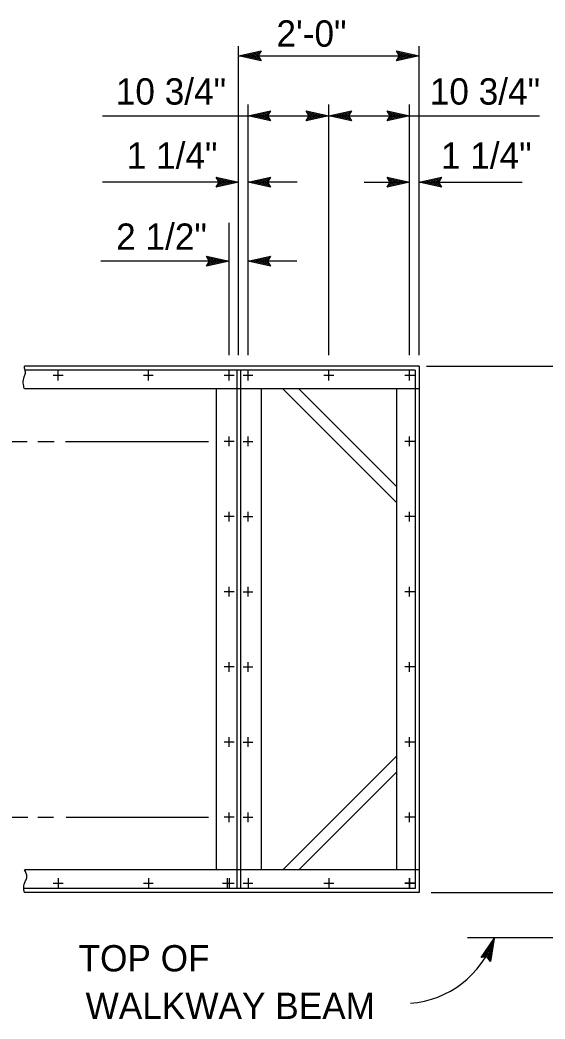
# Model space of a CAD drawing. Extents: x -894 to 866, y -476 to 714.
# Drawn here: x -508 to -368.3, y -185.7 to 80.2 of the extents above; entities that cross this region are included whole.
import ezdxf

# ---------------------------------------------------------------- set-up
doc = ezdxf.new("R2010")
doc.units = 0
for name, color, linetype in [('56 Stage 3 Anno', 7, 'Continuous'), ('57 Undefined', 7, 'Continuous'), ('60 Nongeo Data', 7, 'Continuous')]:
    doc.layers.add(name, color=color, linetype=linetype)

msp = doc.modelspace()

# ---------------------------------------------------------------- linework, layer by layer
at = {"layer": '56 Stage 3 Anno'}
for p, q in [((-449.82, -9.01), (-449.82, 73.21)), ((-449.82, 70.64), (-443.82, 71.97)), ((-443.82, 71.97), (-444.62, 70.64)), ((-443.82, 71.97), (-443.82, 71.97)), ((-407.02, 70.64), (-407.82, 71.98)), ((-407.82, 71.98), (-407.82, 71.98)), ((-407.82, 71.98), (-401.82, 70.64)), ((-401.82, -9.01), (-401.82, 73.21)), ((-443.82, 69.3), (-449.82, 70.64)), ((-449.82, 70.64), (-449.82, 70.64)), ((-449.82, 70.64), (-401.82, 70.64)), ((-444.04, 69.66), (-448.44, 70.64)), ((-448.43, 70.65), (-444.06, 71.61)), ((-447.06, 70.64), (-444.24, 71.27)), ((-444.27, 70.02), (-447.06, 70.64)), ((-445.68, 70.64), (-444.47, 70.91)), ((-444.45, 70.37), (-445.68, 70.64)), ((-444.62, 70.64), (-443.82, 69.3)), ((-443.82, 69.3), (-443.82, 69.3)), ((-401.82, 70.64), (-407.82, 69.31)), ((-407.82, 69.31), (-407.02, 70.64)), ((-407.82, 69.31), (-407.82, 69.31)), ((-407.61, 71.63), (-403.2, 70.64)), ((-403.22, 70.64), (-407.59, 69.67)), ((-404.59, 70.65), (-407.41, 70.02)), ((-407.37, 71.27), (-404.59, 70.65)), ((-407.2, 70.92), (-405.97, 70.65)), ((-405.97, 70.65), (-407.18, 70.38)), ((-401.82, 70.64), (-401.82, 70.64)), ((-447.32, 29.98), (-447.32, 57.65)), ((-447.32, 54.64), (-441.32, 55.97)), ((-447.32, 54.64), (-441.32, 55.97)), ((-441.32, 55.97), (-442.12, 54.64)), ((-441.32, 55.97), (-442.12, 54.64)), ((-441.32, 55.97), (-441.32, 55.97)), ((-441.32, 55.97), (-441.32, 55.97)), ((-431.02, 54.64), (-431.82, 55.98)), ((-431.82, 55.98), (-431.82, 55.98)), ((-431.82, 55.98), (-425.82, 54.64)), ((-425.82, -9.01), (-425.82, 57.65)), ((-425.82, 54.64), (-419.82, 55.97)), ((-419.82, 55.97), (-420.62, 54.64)), ((-419.82, 55.97), (-419.82, 55.97)), ((-409.52, 54.64), (-410.32, 55.98)), ((-410.32, 55.98), (-410.32, 55.98)), ((-410.32, 55.98), (-404.32, 54.64)), ((-404.32, -9.01), (-404.32, 57.65)), ((-486, 54.64), (-425.82, 54.64)), ((-441.32, 53.3), (-447.32, 54.64)), ((-447.32, 54.64), (-447.32, 54.64)), ((-441.32, 53.3), (-447.32, 54.64)), ((-447.32, 54.64), (-447.32, 54.64)), ((-441.54, 53.66), (-445.94, 54.64)), ((-441.54, 53.66), (-445.94, 54.64)), ((-445.93, 54.65), (-441.56, 55.61)), ((-445.93, 54.65), (-441.56, 55.61)), ((-444.56, 54.64), (-441.74, 55.27)), ((-444.56, 54.64), (-441.74, 55.27)), ((-441.77, 54.02), (-444.56, 54.64)), ((-441.77, 54.02), (-444.56, 54.64)), ((-443.18, 54.64), (-441.97, 54.91)), ((-443.18, 54.64), (-441.97, 54.91)), ((-441.95, 54.37), (-443.18, 54.64)), ((-441.95, 54.37), (-443.18, 54.64)), ((-442.12, 54.64), (-441.32, 53.3)), ((-442.12, 54.64), (-441.32, 53.3)), ((-441.32, 53.3), (-441.32, 53.3)), ((-441.32, 53.3), (-441.32, 53.3)), ((-425.82, 54.64), (-431.82, 53.31)), ((-431.82, 53.31), (-431.02, 54.64)), ((-431.82, 53.31), (-431.82, 53.31)), ((-431.61, 55.63), (-427.2, 54.64)), ((-427.22, 54.64), (-431.59, 53.67)), ((-428.59, 54.65), (-431.41, 54.02)), ((-431.37, 55.27), (-428.59, 54.65)), ((-431.2, 54.92), (-429.97, 54.65)), ((-429.97, 54.65), (-431.18, 54.38)), ((-425.82, 54.64), (-369.74, 54.64)), ((-425.82, 54.64), (-425.82, 54.64)), ((-419.82, 53.3), (-425.82, 54.64)), ((-425.82, 54.64), (-425.82, 54.64)), ((-420.04, 53.66), (-424.44, 54.64)), ((-424.43, 54.65), (-420.06, 55.61)), ((-423.06, 54.64), (-420.24, 55.27)), ((-420.27, 54.02), (-423.06, 54.64)), ((-421.68, 54.64), (-420.47, 54.91)), ((-420.45, 54.37), (-421.68, 54.64)), ((-420.62, 54.64), (-419.82, 53.3)), ((-419.82, 53.3), (-419.82, 53.3)), ((-404.32, 54.64), (-410.32, 53.31)), ((-410.32, 53.31), (-409.52, 54.64)), ((-410.32, 53.31), (-410.32, 53.31)), ((-410.11, 55.63), (-405.7, 54.64)), ((-405.72, 54.64), (-410.09, 53.67)), ((-407.09, 54.65), (-409.91, 54.02)), ((-409.87, 55.27), (-407.09, 54.65)), ((-409.7, 54.92), (-408.47, 54.65)), ((-408.47, 54.65), (-409.68, 54.38)), ((-404.32, 54.64), (-404.32, 54.64)), ((-455.02, 37.03), (-455.82, 38.37)), ((-455.82, 38.37), (-455.82, 38.37)), ((-455.82, 38.37), (-449.82, 37.03)), ((-455.61, 38.02), (-451.2, 37.03)), ((-455.37, 37.66), (-452.59, 37.03)), ((-455.2, 37.31), (-453.97, 37.03)), ((-447.32, 37.03), (-441.32, 38.36)), ((-445.93, 37.04), (-441.56, 38)), ((-444.56, 37.03), (-441.74, 37.66)), ((-443.18, 37.03), (-441.97, 37.3)), ((-441.32, 38.36), (-442.12, 37.03)), ((-441.32, 38.36), (-441.32, 38.36)), ((-409.52, 37.03), (-410.32, 38.37)), ((-410.32, 38.37), (-410.32, 38.37)), ((-410.32, 38.37), (-404.32, 37.03)), ((-410.11, 38.02), (-405.7, 37.03)), ((-409.87, 37.66), (-407.09, 37.03)), ((-409.7, 37.31), (-408.47, 37.03)), ((-401.82, 37.03), (-395.82, 38.36)), ((-400.43, 37.04), (-396.06, 38)), ((-399.06, 37.03), (-396.24, 37.66)), ((-397.68, 37.03), (-396.47, 37.3)), ((-395.82, 38.36), (-396.62, 37.03)), ((-395.82, 38.36), (-395.82, 38.36)), ((-449.82, 37.03), (-486, 37.03)), ((-449.82, 37.03), (-455.82, 35.7)), ((-455.82, 35.7), (-455.02, 37.03)), ((-455.82, 35.7), (-455.82, 35.7)), ((-451.22, 37.03), (-455.59, 36.06)), ((-452.59, 37.03), (-455.41, 36.41)), ((-453.97, 37.03), (-455.18, 36.77)), ((-449.82, 37.03), (-449.82, 37.03)), ((-441.32, 35.69), (-447.32, 37.03)), ((-447.32, 37.03), (-447.32, 37.03)), ((-434.25, 37.03), (-447.32, 37.03)), ((-441.54, 36.05), (-445.94, 37.03)), ((-441.77, 36.41), (-444.56, 37.03)), ((-441.95, 36.75), (-443.18, 37.03)), ((-442.12, 37.03), (-441.32, 35.69)), ((-441.32, 35.69), (-441.32, 35.69)), ((-416.46, 37.03), (-404.32, 37.03)), ((-404.32, 37.03), (-410.32, 35.7)), ((-410.32, 35.7), (-409.52, 37.03)), ((-410.32, 35.7), (-410.32, 35.7)), ((-405.72, 37.03), (-410.09, 36.06)), ((-407.09, 37.03), (-409.91, 36.41)), ((-408.47, 37.03), (-409.68, 36.77)), ((-404.32, 37.03), (-404.32, 37.03)), ((-395.82, 35.69), (-401.82, 37.03)), ((-401.82, 37.03), (-401.82, 37.03)), ((-401.82, 37.03), (-374.42, 37.03)), ((-396.04, 36.05), (-400.44, 37.03)), ((-396.27, 36.41), (-399.06, 37.03)), ((-396.45, 36.75), (-397.68, 37.03)), ((-396.62, 37.03), (-395.82, 35.69)), ((-395.82, 35.69), (-395.82, 35.69)), ((-447.32, -9.01), (-447.32, 29.98)), ((-452.32, -9.01), (-452.32, 26.21)), ((-452.32, 15.98), (-486.51, 15.98)), ((-457.52, 15.98), (-458.32, 17.32)), ((-458.32, 17.32), (-458.32, 17.32)), ((-458.32, 17.32), (-452.32, 15.98)), ((-452.32, 15.98), (-458.32, 14.65)), ((-458.32, 14.65), (-457.52, 15.98)), ((-458.11, 16.97), (-453.7, 15.98)), ((-453.72, 15.98), (-458.09, 15.01)), ((-455.09, 15.98), (-457.91, 15.36)), ((-457.87, 16.61), (-455.09, 15.98)), ((-457.7, 16.26), (-456.47, 15.99)), ((-456.47, 15.99), (-457.68, 15.72)), ((-452.32, 15.98), (-452.32, 15.98)), ((-447.32, 15.98), (-441.32, 17.31)), ((-447.32, 15.98), (-441.32, 17.31)), ((-441.32, 14.64), (-447.32, 15.98)), ((-447.32, 15.98), (-447.32, 15.98)), ((-441.32, 14.64), (-447.32, 15.98)), ((-447.32, 15.98), (-447.32, 15.98)), ((-434.34, 15.98), (-447.32, 15.98)), ((-441.54, 15), (-445.94, 15.98)), ((-441.54, 15), (-445.94, 15.98)), ((-445.93, 15.99), (-441.56, 16.95)), ((-445.93, 15.99), (-441.56, 16.95)), ((-444.56, 15.98), (-441.74, 16.61)), ((-444.56, 15.98), (-441.74, 16.61)), ((-441.77, 15.36), (-444.56, 15.98)), ((-441.77, 15.36), (-444.56, 15.98)), ((-443.18, 15.98), (-441.97, 16.25)), ((-443.18, 15.98), (-441.97, 16.25)), ((-441.95, 15.7), (-443.18, 15.98)), ((-441.95, 15.7), (-443.18, 15.98)), ((-441.32, 17.31), (-442.12, 15.98)), ((-441.32, 17.31), (-442.12, 15.98)), ((-442.12, 15.98), (-441.32, 14.64)), ((-442.12, 15.98), (-441.32, 14.64)), ((-441.32, 17.31), (-441.32, 17.31)), ((-441.32, 17.31), (-441.32, 17.31)), ((-458.32, 14.65), (-458.32, 14.65)), ((-441.32, 14.64), (-441.32, 14.64)), ((-441.32, 14.64), (-441.32, 14.64)), ((-399.82, -11.98), (-348.96, -11.98)), ((-575.82, -31.98), (-506.06, -31.98)), ((-503.27, -31.98), (-498.89, -31.98)), ((-495.9, -31.98), (-457.82, -31.98)), ((-575.82, -131.98), (-505.86, -131.98)), ((-503.27, -131.98), (-499.09, -131.98)), ((-495.7, -131.98), (-457.82, -131.98)), ((-398.58, -151.98), (-348.96, -151.98)), ((-388.94, -163.98), (-344.88, -163.98)), ((-385.33, -169.34), (-381.85, -164.27)), ((-381.85, -164.27), (-382.85, -170.34)), ((-381.85, -164.27), (-381.85, -164.27)), ((-384.92, -169.27), (-382.36, -165.55)), ((-384.5, -169.19), (-382.88, -166.84)), ((-382.88, -166.84), (-383.35, -169.69)), ((-382.36, -165.57), (-383.1, -169.98)), ((-383.79, -169.1), (-385.33, -169.34)), ((-385.33, -169.34), (-385.33, -169.34)), ((-384.11, -169.16), (-383.4, -168.12)), ((-382.85, -170.34), (-383.79, -169.1)), ((-383.4, -168.12), (-383.6, -169.34)), ((-382.85, -170.34), (-382.85, -170.34))]:
    msp.add_line(p, q, dxfattribs=at)
msp.add_arc((-406.09, -155.92), 25.64, 274.4749, 340.9883, dxfattribs=at)
at = {"layer": '60 Nongeo Data'}
for p, q in [((-401.82, -11.98), (-506.82, -11.98)), ((-402.82, -12.98), (-506.64, -12.98)), ((-497.82, -15.78), (-497.82, -13.18)), ((-473.82, -15.78), (-473.82, -13.18)), ((-452.32, -15.78), (-452.32, -13.18)), ((-450.32, -12.98), (-450.32, -150.98)), ((-449.32, -12.98), (-449.32, -150.98)), ((-447.32, -15.78), (-447.32, -13.18)), ((-425.82, -15.78), (-425.82, -13.18)), ((-404.32, -15.78), (-404.32, -13.18)), ((-402.82, -12.98), (-402.82, -150.98)), ((-401.82, -11.98), (-401.82, -151.98)), ((-496.52, -14.48), (-499.12, -14.48)), ((-472.52, -14.48), (-475.12, -14.48)), ((-451.02, -14.48), (-453.62, -14.48)), ((-446.02, -14.48), (-448.62, -14.48)), ((-424.52, -14.48), (-427.12, -14.48)), ((-403.02, -14.48), (-405.62, -14.48)), ((-401.82, -17.98), (-506.82, -17.98)), ((-455.82, -17.98), (-455.82, -145.98)), ((-455.82, -17.98), (-455.82, -145.98)), ((-443.82, -17.98), (-443.82, -145.98)), ((-438.07, -17.98), (-407.82, -48.22)), ((-433.82, -17.98), (-407.82, -43.98)), ((-407.82, -17.98), (-407.82, -145.98)), ((-452.32, -33.28), (-452.32, -30.68)), ((-452.32, -33.28), (-452.32, -30.68)), ((-447.32, -33.28), (-447.32, -30.68)), ((-404.32, -33.28), (-404.32, -30.68)), ((-451.02, -31.98), (-453.62, -31.98)), ((-451.02, -31.98), (-453.62, -31.98)), ((-448.62, -31.98), (-446.02, -31.98)), ((-403.02, -31.98), (-405.62, -31.98)), ((-451.02, -51.98), (-453.62, -51.98)), ((-451.02, -51.98), (-453.62, -51.98)), ((-452.32, -53.28), (-452.32, -50.68)), ((-452.32, -53.28), (-452.32, -50.68)), ((-448.62, -51.98), (-446.02, -51.98)), ((-447.32, -53.28), (-447.32, -50.68)), ((-403.02, -51.98), (-405.62, -51.98)), ((-404.32, -53.28), (-404.32, -50.68)), ((-452.32, -73.28), (-452.32, -70.68)), ((-452.32, -73.28), (-452.32, -70.68)), ((-447.32, -73.28), (-447.32, -70.68)), ((-404.32, -73.28), (-404.32, -70.68)), ((-451.02, -71.98), (-453.62, -71.98)), ((-451.02, -71.98), (-453.62, -71.98)), ((-448.62, -71.98), (-446.02, -71.98)), ((-403.02, -71.98), (-405.62, -71.98)), ((-451.02, -91.98), (-453.62, -91.98)), ((-451.02, -91.98), (-453.62, -91.98)), ((-452.32, -93.28), (-452.32, -90.68)), ((-452.32, -93.28), (-452.32, -90.68)), ((-448.62, -91.98), (-446.02, -91.98)), ((-447.32, -93.28), (-447.32, -90.68)), ((-403.02, -91.98), (-405.62, -91.98)), ((-404.32, -93.28), (-404.32, -90.68)), ((-452.32, -113.28), (-452.32, -110.68)), ((-452.32, -113.28), (-452.32, -110.68)), ((-447.32, -113.28), (-447.32, -110.68)), ((-404.32, -113.28), (-404.32, -110.68)), ((-451.02, -111.98), (-453.62, -111.98)), ((-451.02, -111.98), (-453.62, -111.98)), ((-448.62, -111.98), (-446.02, -111.98)), ((-403.02, -111.98), (-405.62, -111.98)), ((-438.07, -145.98), (-407.82, -115.73)), ((-433.82, -145.98), (-407.82, -119.98)), ((-451.02, -131.98), (-453.62, -131.98)), ((-451.02, -131.98), (-453.62, -131.98)), ((-452.32, -133.28), (-452.32, -130.68)), ((-452.32, -133.28), (-452.32, -130.68)), ((-448.62, -131.98), (-446.02, -131.98)), ((-447.32, -133.28), (-447.32, -130.68)), ((-403.02, -131.98), (-405.62, -131.98)), ((-404.32, -133.28), (-404.32, -130.68)), ((-401.82, -145.98), (-506.82, -145.98)), ((-497.82, -148.18), (-497.82, -150.78)), ((-473.82, -148.18), (-473.82, -150.78)), ((-452.82, -148.18), (-452.82, -150.78)), ((-452.32, -148.18), (-452.32, -150.78)), ((-447.32, -148.18), (-447.32, -150.78)), ((-425.82, -148.18), (-425.82, -150.78)), ((-404.32, -150.78), (-404.32, -148.18)), ((-404.32, -148.18), (-404.32, -150.78)), ((-402.82, -150.98), (-506.82, -150.98)), ((-499.12, -149.48), (-496.52, -149.48)), ((-475.12, -149.48), (-472.52, -149.48)), ((-454.12, -149.48), (-451.52, -149.48)), ((-453.62, -149.48), (-451.02, -149.48)), ((-448.62, -149.48), (-446.02, -149.48)), ((-427.12, -149.48), (-424.52, -149.48)), ((-403.02, -149.48), (-405.62, -149.48)), ((-405.62, -149.48), (-403.02, -149.48)), ((-401.82, -151.98), (-506.82, -151.98))]:
    msp.add_line(p, q, dxfattribs=at)
for points in [[(-506.82, -17.98), (-507.1, -16.45), (-506.87, -14.79), (-506.55, -13.85), (-506.66, -12.8), (-506.82, -11.98)], [(-506.82, -151.98), (-506.99, -150.76), (-506.49, -148.88), (-506.14, -147.86), (-506.82, -145.98)]]:
    msp.add_spline(points, degree=3, dxfattribs=at)

# ---------------------------------------------------------------- texts
at = {"layer": '57 Undefined'}
for s, p in [('2\'-0"', (-439.75, 73.05)), ('10 3/4"', (-482.49, 57.64)), ('10 3/4"', (-398.96, 57.64)), ('1 1/4"', (-479.59, 40.57)), ('1 1/4"', (-396, 40.57)), ('2 1/2"', (-482.4, 19.01)), ('TOP OF', (-492.39, -173)), ('WALKWAY BEAM', (-490.52, -185.67))]:
    msp.add_text(s, height=7, dxfattribs=at).set_placement(p)

doc.saveas('drawing.dxf')
